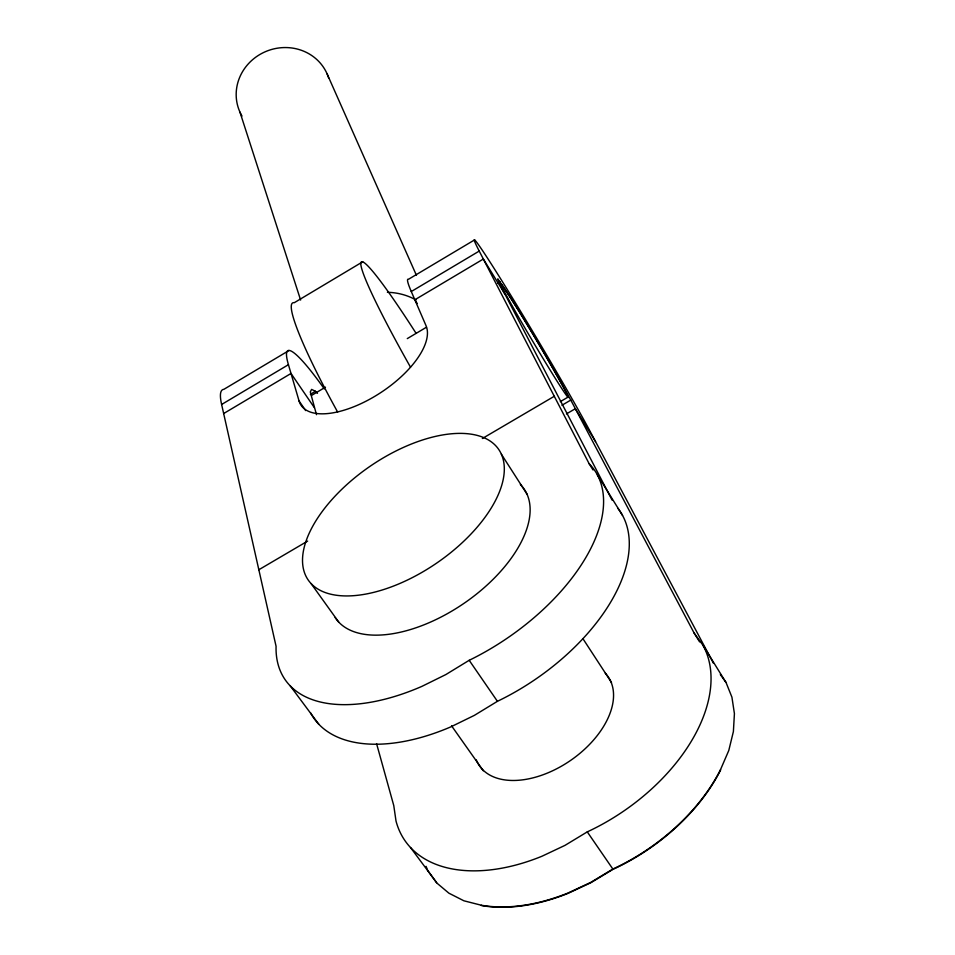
<?xml version="1.0" encoding="UTF-8"?>
<svg xmlns="http://www.w3.org/2000/svg" width="955" height="955" viewBox="0 0 955 955"><rect width="100%" height="100%" fill="white"/><g stroke="black" fill="none" stroke-linecap="round" stroke-linejoin="round"><path stroke-width="1.43" d="M426.073 866.34L427.709 870.483L436.745 882.957L448.886 893.176L463.891 900.792L481.356 905.245A157.647 99.236 -35.4 0 0 567.962 893.044L590.811 882.36L612.859 869.05A157.754 99.595 -34.5 0 0 720.476 769.718L728.784 750.487L733.392 731.542L734.419 713.624L731.924 697.186L726.075 682.586L702.976 645.27L694.261 633.296L570.78 400.085C547.693 358.985 524.641 317.609 497.746 278.884L500.909 286.357L612.095 500.11M221.62 404.478L288.434 364.691L299.082 401.005A74.192 33.497 -33.5 0 0 374.491 396.516A74.192 33.497 -33.5 0 0 426.014 325.655L411.283 291.538L479.231 251.081L589.116 463.676A167.018 89.531 -34.2 0 1 469.192 660.299L445.854 674.564L421.907 686.37A166.886 89.197 -34.9 0 1 276.067 646.284L221.62 404.478A120.27 18.766 59.6 0 1 223.888 389.318L288.935 350.545M617.873 508.323A165.203 91.644 -34.2 0 1 497.424 701.316L474.337 715.39L450.605 726.97A165.072 91.31 -34.9 0 1 310.554 712.812M702.976 645.27A159.413 97.923 -34.4 0 1 587.277 831.877L565.002 845.366L541.963 856.241A159.294 97.577 -35.3 0 1 396.015 821.037L393.77 805.578L376.568 743.635M362.709 261.789L294.307 302.687A155.188 17.142 59.5 0 0 337.628 412.035M474.635 239.86L408.513 279.266A121.261 7.533 59.4 0 0 411.283 291.538M223.661 413.539L291.012 373.465L314.35 407.63M310.375 394.308L315.448 391.287L317.478 393.317M497.543 283.217L500.062 281.713M311.425 395.501L325.476 387.157M407.284 338.607L426.455 327.231M258.829 569.753L307.641 541.091M482.347 438.512L554.282 396.277M560.322 401.637L568.046 397.101M561.934 405.266L570.78 400.085M566.434 413.921L575.34 408.704L595.526 441.556M315.448 391.287L311.605 389.413L310.291 391.944L316.487 414.661M290.117 685.702L318.839 724.308M410.507 847.515L436.662 882.671M720.321 674.564L725.943 682.336M311.079 583.565L338.703 622.063M451.572 725.848L483.278 770.757M469.192 660.299L497.424 701.316M587.277 831.877L612.859 869.05M299.082 401.005L305.66 410.578M582.992 638.788L611.498 682.491M501.375 454.21A115.471 58.744 -34.4 0 1 375.494 591.909A115.471 58.744 -34.4 0 1 333.39 497.949A115.471 58.744 -34.4 0 1 501.375 454.21L526.885 493.962M417.24 303.535L414.84 299.786L483.337 259.032L505.147 294.51M597.317 474.766L622.529 515.437M589.116 463.676L593.031 469.979M694.13 633.046L699.597 641.891M713.481 663.319L590.763 432.591A121.607 3.462 59.3 0 0 509.075 292.445A121.607 3.462 59.3 0 0 479.231 251.081M720.476 769.718L720.619 769.993A157.778 99.63 -34.5 0 1 612.979 869.36L590.93 882.671L568.082 893.355A157.671 99.272 -35.4 0 1 481.463 905.555L481.356 905.245M327.219 74.144L416.452 275.362M239.968 112.153L300.622 300.061M387.408 292.29A62.027 55.103 -20.9 0 1 416.022 299.989M241.997 116.044A47.595 44.849 -20.9 0 1 265.275 51.737A47.595 44.849 -20.9 0 1 328.747 78.262M410.519 367.198A155.665 11.77 59.4 0 1 360.871 262.888A155.665 11.77 59.4 0 1 415.938 333.092M520.368 484.543A114.254 60.237 -34.4 0 1 467.819 600.659A114.254 60.237 -34.4 0 1 335.157 617.539M288.434 364.691A120.617 14.826 59.6 0 1 324.294 388.888M605.267 673.215A78.25 47.475 -34.7 0 1 569.24 761.35A78.25 47.475 -34.7 0 1 476.282 759.858M509.313 300.73A66.217 1.874 59.3 0 0 566.506 395.477A66.217 1.874 59.3 0 0 526.933 324.27A66.217 1.874 59.3 0 0 509.313 300.73"/></g></svg>
